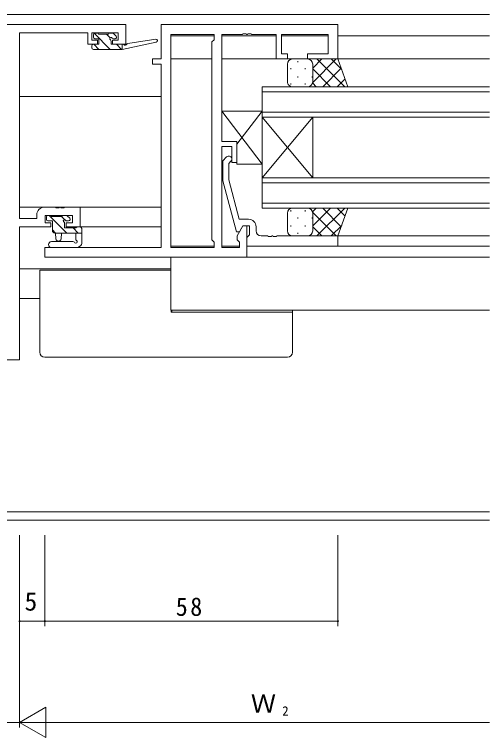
# Model space of a CAD drawing. Units: millimetres on the paper. Extents: x -420 to 373, y -297 to 267.
# Drawn here: x 136.3 to 230.3, y -26.5 to 116.5 of the extents above; entities that cross this region are included whole.
import ezdxf
from ezdxf.enums import TextEntityAlignment as Align

# ---------------------------------------------------------------- set-up
doc = ezdxf.new("R2010")
doc.units = ezdxf.units.MM
for name, color, linetype, lineweight in [('0-3_YKK_11', 7, 'Continuous', 9), ('0-4_YKK_12', 2, 'Continuous', 9), ('0-5_YKK_13', 4, 'Continuous', 9), ('0-6_YKK_D', 6, 'Continuous', 9)]:
    doc.layers.add(name, color=color, linetype=linetype, lineweight=lineweight)
doc.styles.add('ＭＳ ゴシック', font='')
doc.styles.get('ＭＳ ゴシック').set_extended_font_data('MS Gothic')

msp = doc.modelspace()

# ---------------------------------------------------------------- linework, layer by layer
at = {"layer": '0-3_YKK_11'}
for p, q in [((96.3, 114.485), (158.3, 114.485)), ((158.3, 114.485), (158.3, 110.585)), ((165.3, 114.485), (165.3, 107.685)), ((200.3, 114.485), (165.3, 114.485)), ((200.3, 107.685), (200.3, 114.485)), ((150.8, 112.855), (137.3, 112.855)), ((137.3, 112.855), (137.3, 76.115)), ((150.8, 110.585), (150.8, 112.855)), ((151.6, 112.855), (151.6, 111.385)), ((156.8, 112.855), (151.6, 112.855)), ((156.8, 111.385), (156.8, 112.855)), ((175.8, 112.555), (167.23, 112.555)), ((167.23, 112.555), (167.23, 70.415)), ((167.23, 112.555), (167.23, 70.415)), ((175.8, 111.485), (175.8, 112.555)), ((177.3, 91.385), (177.3, 112.555)), ((183.258, 112.555), (188.1, 112.555)), ((188.1, 112.555), (188.1, 107.685)), ((189.1, 112.555), (198.37, 112.555)), ((189.1, 108.685), (189.1, 112.555)), ((198.37, 112.555), (198.37, 108.685)), ((175.37, 111.055), (175.8, 111.485)), ((175.37, 71.915), (175.37, 111.055)), ((165.3, 106.685), (165.3, 70.415)), ((177.3, 70.415), (177.3, 90.385)), ((178.276, 88.311), (177.5, 87.535)), ((177.5, 87.535), (177.5, 83.59)), ((178.7, 87.038), (179.124, 87.462)), ((178.7, 83.748), (178.7, 87.038)), ((177.5, 83.59), (180.207, 73.487)), ((180.78, 75.987), (178.7, 83.748)), ((142.2, 78.385), (144.342, 78.385)), ((137.3, 76.115), (140.7, 76.115)), ((140.7, 76.115), (140.7, 76.885)), ((147.8, 76.755), (142.33, 76.755)), ((182.6, 75.987), (180.78, 75.987)), ((143.5, 74.485), (137.3, 74.485)), ((137.3, 74.485), (137.3, 48.185)), ((182.3, 68.485), (182.3, 74.685)), ((184.1, 73.687), (184.1, 74.487)), ((187.075, 72.567), (186.525, 72.567)), ((187.258, 72.687), (187.075, 72.567)), ((187.342, 72.687), (187.258, 72.687)), ((200.3, 72.687), (188.258, 72.687)), ((200.3, 70.687), (200.3, 72.687)), ((165.3, 70.415), (142.3, 70.415)), ((142.3, 70.415), (142.3, 68.485)), ((167.23, 70.415), (175.8, 70.415)), ((182.3, 70.687), (200.3, 70.687)), ((142.3, 68.485), (182.3, 68.485)), ((137.3, 48.185), (117.3, 48.185))]:
    msp.add_line(p, q, dxfattribs=at)
for points in [[(177.3, 112.555), (181.342, 112.555), (181.525, 112.675), (182.075, 112.675), (182.258, 112.555), (182.342, 112.555), (182.525, 112.675), (183.075, 112.675), (183.258, 112.555)], [(151.6, 111.385), (152.7, 111.385), (152.7, 110.585), (150.8, 110.585)], [(158.3, 110.585), (155.7, 110.585), (155.7, 111.385), (156.8, 111.385)], [(188.1, 107.685), (190.3, 107.685), (190.3, 108.685), (189.1, 108.685)], [(198.37, 108.685), (194.3, 108.685), (194.3, 107.685), (200.3, 107.685)], [(165.3, 107.685), (163.6, 107.685), (163.6, 106.685), (165.3, 106.685)], [(177.3, 90.385), (179.3, 90.385), (179.3, 87.185), (180.3, 87.185), (180.3, 91.385), (177.3, 91.385)], [(144.342, 78.385), (144.525, 78.265), (145.075, 78.265), (145.258, 78.385), (145.342, 78.385), (145.525, 78.265), (146.075, 78.265), (146.258, 78.385), (149.3, 78.385), (149.3, 74.485), (146.5, 74.485), (146.5, 75.285), (147.8, 75.285), (147.8, 76.755)], [(142.33, 76.755), (142.33, 75.285), (143.5, 75.285), (143.5, 74.485)], [(182.3, 74.685), (181.5, 74.685), (180.37, 72.728), (180.37, 71.915), (180.8, 71.485), (180.8, 70.415), (177.3, 70.415)], [(180.207, 73.487), (180.807, 73.487), (181.5, 74.687), (182.8, 74.687), (182.8, 72.887), (182.6, 72.687), (182.3, 72.387), (182.3, 70.687)], [(175.8, 70.415), (175.8, 71.485), (175.37, 71.915)], [(186.525, 72.567), (186.342, 72.687), (185.1, 72.687)], [(188.258, 72.687), (188.075, 72.567), (187.525, 72.567), (187.342, 72.687)]]:
    msp.add_lwpolyline(points, dxfattribs=at)
for centre, radius, start, end in [((178.7, 87.887), 0.6, 314.99998, 135), ((142.2, 76.885), 1.5, 90, 179.99998), ((182.6, 74.487), 1.5, 0, 89.99998), ((185.1, 73.687), 1, 180, 269.99998)]:
    msp.add_arc(centre, radius, start, end, dxfattribs=at)
at = {"layer": '0-4_YKK_12'}
for p, q in [((24.3, 116.485), (230.3, 116.485)), ((167.232, 112.285), (175.799, 112.285)), ((177.302, 112.285), (188.099, 112.285)), ((189.102, 112.285), (198.369, 112.285)), ((200.3, 112.285), (230.3, 112.285)), ((167.23, 107.685), (175.37, 107.685)), ((177.3, 107.685), (230.3, 107.685)), ((185.3, 102.185), (185.3, 96.185)), ((230.3, 102.185), (185.3, 102.185)), ((137.3, 100.285), (165.3, 100.285)), ((185.3, 101.185), (230.3, 101.185)), ((230.3, 97.185), (185.3, 97.185)), ((185.3, 84.185), (185.3, 96.185)), ((185.3, 96.185), (230.3, 96.185)), ((185.3, 84.185), (195.3, 96.185)), ((185.3, 96.185), (195.3, 84.185)), ((195.3, 84.185), (195.3, 96.185)), ((185.3, 84.185), (185.3, 78.185)), ((230.3, 84.185), (185.3, 84.185)), ((185.3, 83.185), (230.3, 83.185)), ((230.3, 79.185), (185.3, 79.185)), ((137.3, 78.385), (165.3, 78.385)), ((185.3, 78.185), (230.3, 78.185)), ((149, 74.485), (165.3, 74.485)), ((200, 72.685), (230.3, 72.685)), ((167.232, 70.685), (175.799, 70.685)), ((177.302, 70.685), (180.799, 70.685)), ((182.3, 70.685), (230.3, 70.685)), ((167.23, 68.485), (167.23, 57.985)), ((182, 68.485), (230.3, 68.485)), ((137.3, 66.185), (167.23, 66.185)), ((137.3, 60.306), (141.3, 60.306)), ((167.23, 57.985), (230.3, 57.985)), ((24.3, 18.115), (230.3, 18.115)), ((24.3, 16.485), (230.3, 16.485))]:
    msp.add_line(p, q, dxfattribs=at)
at = {"layer": '0-5_YKK_13'}
for p, q in [((151.9, 111.985), (151.9, 112.485)), ((152.07, 112.756), (155.24, 109.585)), ((152.2, 112.785), (152.7, 112.785)), ((153, 111.685), (152.2, 111.685)), ((152.9, 112.585), (154.9, 112.585)), ((153, 110.585), (153, 111.685)), ((154.485, 112.585), (155.216, 111.855)), ((155.1, 112.785), (155.7, 112.785)), ((156.2, 111.685), (155.861, 111.685)), ((155.912, 112.697), (156.412, 112.197)), ((158.712, 110.759), (164.254, 111.582)), ((151.6, 109.885), (151.6, 110.285)), ((151.9, 110.585), (153, 110.585)), ((151.995, 110.585), (152.995, 109.585)), ((155.4, 111.224), (155.4, 110.585)), ((155.4, 110.585), (157.598, 110.585)), ((156.485, 110.585), (157.485, 109.585)), ((157.598, 109.585), (164.359, 110.992)), ((157.598, 110.585), (157.685, 110.599)), ((157.598, 109.585), (157.598, 110.585)), ((151.9, 109.585), (157.598, 109.585)), ((191.3, 107.685), (194.3, 107.685)), ((192.38, 107.265), (192.38, 107.065)), ((199.959, 107.685), (195.3, 103.026)), ((197.13, 107.685), (195.3, 105.854)), ((201.648, 102.185), (196.148, 107.685)), ((201.036, 105.625), (198.976, 107.685)), ((190.3, 103.184), (190.3, 106.685)), ((190.965, 105.85), (190.965, 105.65)), ((193.795, 105.85), (193.795, 105.65)), ((195.21, 107.099), (195.21, 107.065)), ((195.3, 106.685), (195.3, 103.185)), ((200.955, 105.852), (197.287, 102.185)), ((198.819, 102.185), (195.3, 105.704)), ((192.38, 104.235), (192.38, 104.035)), ((195.21, 104.235), (195.21, 104.035)), ((201.699, 103.768), (200.116, 102.185)), ((190.965, 102.82), (190.965, 102.62)), ((194.3, 102.185), (191.3, 102.185)), ((193.795, 102.82), (193.795, 102.62)), ((194.3, 102.185), (202.264, 102.185)), ((195.991, 102.185), (195.3, 102.875)), ((177.3, 97.385), (177.3, 91.385)), ((185.3, 86.885), (177.3, 97.385)), ((185.3, 97.385), (177.3, 97.385)), ((185.3, 97.385), (180.3, 90.823)), ((185.3, 86.885), (185.3, 97.385)), ((180.3, 86.885), (185.3, 86.885)), ((190.965, 77.55), (190.965, 77.75)), ((194.3, 78.185), (191.3, 78.185)), ((193.795, 77.55), (193.795, 77.75)), ((198.819, 78.185), (195.3, 74.666)), ((195.991, 78.185), (195.3, 77.494)), ((199.959, 72.685), (195.3, 77.344)), ((201.648, 78.185), (196.148, 72.685)), ((200.955, 74.518), (197.287, 78.185)), ((201.699, 76.602), (200.116, 78.185)), ((142.6, 75.955), (142.6, 76.455)), ((142.9, 76.755), (143.4, 76.755)), ((143.169, 76.755), (146.669, 73.255)), ((143.6, 76.555), (145.7, 76.555)), ((145.614, 76.555), (146.276, 75.893)), ((145.9, 76.755), (146.5, 76.755)), ((146.712, 76.667), (147.212, 76.167)), ((190.3, 77.186), (190.3, 73.685)), ((192.38, 76.135), (192.38, 76.335)), ((195.21, 76.135), (195.21, 76.335)), ((195.3, 73.685), (195.3, 77.185)), ((143.8, 75.655), (142.9, 75.655)), ((143.8, 73.755), (143.8, 75.655)), ((146.2, 75.194), (146.2, 74.255)), ((147, 75.655), (146.661, 75.655)), ((148.7, 74.455), (149.3, 74.455)), ((190.965, 74.52), (190.965, 74.72)), ((193.795, 74.52), (193.795, 74.72)), ((197.13, 72.685), (195.3, 74.515)), ((201.036, 74.744), (198.976, 72.685)), ((143.8, 73.879), (144.424, 73.255)), ((149.6, 73.255), (144.3, 73.255)), ((144.4, 73.255), (144.502, 72.111)), ((145.6, 73.255), (145.498, 72.111)), ((146.2, 74.255), (148.5, 74.255)), ((147.914, 74.255), (148.914, 73.255)), ((148.4, 72.075), (148.4, 73.255)), ((149.6, 74.155), (149.6, 71.192)), ((192.38, 73.105), (192.38, 73.305)), ((195.21, 73.27), (195.21, 73.305)), ((147.864, 71.585), (143.616, 71.585)), ((191.3, 72.685), (194.3, 72.685)), ((148.795, 70.385), (143.616, 70.385)), ((148.985, 70.453), (149.416, 70.805)), ((141.3, 65.885), (142.3, 65.885)), ((141.3, 49.685), (141.3, 65.885)), ((142.3, 65.885), (167.23, 65.885)), ((167.3, 57.985), (167.3, 57.585)), ((167.3, 57.585), (190.3, 57.585)), ((191.3, 57.585), (191.3, 49.685)), ((190.3, 48.685), (142.3, 48.685))]:
    msp.add_line(p, q, dxfattribs=at)
for points in [[(202.264, 102.185), (200.3, 107.685), (194.3, 107.685)], [(177.3, 91.385), (180.3, 91.385), (180.3, 86.885)], [(194.3, 78.185), (202.264, 78.185), (200.3, 72.685), (194.3, 72.685)], [(167.397, 57.585), (167.421, 57.686), (167.445, 57.985)], [(190.3, 57.585), (191.3, 57.585), (191.3, 57.985)]]:
    msp.add_lwpolyline(points, dxfattribs=at)
for centre, radius, start, end in [((152.2, 112.485), 0.3, 90, 180), ((152.2, 111.985), 0.3, 180, 270), ((152.7, 112.585), 0.2, 0, 90), ((155.1, 112.585), 0.2, 90, 180), ((155.4, 111.685), 0.25, 33.05573, 236.94426), ((155.861, 111.985), 0.3, 213.05573, 270), ((155.7, 112.485), 0.3, 44.99998, 90), ((156.2, 111.985), 0.3, 270, 44.99998), ((164.298, 111.285), 0.3, 281.7498, 98.44934), ((151.9, 110.285), 0.3, 90, 180), ((155.1, 111.224), 0.3, 0, 56.94426), ((157.733, 110.303), 0.3, 39.19753, 99.19753), ((158.198, 110.682), 0.3, 219.19753, 338.44934), ((158.756, 110.462), 0.3, 98.44934, 158.44934), ((151.9, 109.885), 0.3, 180, 270), ((191.3, 106.685), 1, 89.99989, 179.99989), ((194.3, 106.685), 1, 359.99989, 89.99989), ((191.3, 103.185), 1, 179.99989, 269.99989), ((194.3, 103.185), 1, 269.99989, 359.99989), ((191.3, 77.185), 1, 90.00023, 180.00023), ((194.3, 77.185), 1, 0.00023, 90.00023), ((142.9, 76.455), 0.3, 90, 180), ((142.9, 75.955), 0.3, 180, 270), ((143.4, 76.555), 0.2, 0, 90), ((145.9, 76.555), 0.2, 90, 180), ((146.2, 75.655), 0.25, 33.05573, 236.94426), ((146.661, 75.955), 0.3, 213.05573, 270), ((146.5, 76.455), 0.3, 44.99998, 90), ((147, 75.955), 0.3, 270, 44.99998), ((145.9, 75.194), 0.3, 0, 56.94426), ((148.7, 74.255), 0.2, 89.99998, 180), ((149.3, 74.155), 0.3, 0, 90), ((144.3, 73.755), 0.5, 180, 270), ((191.3, 73.685), 1, 180.00023, 270.00023), ((194.3, 73.685), 1, 270.00023, 0.00023), ((143.616, 70.985), 0.6, 90, 270), ((145, 72.155), 0.5, 185.09206, 354.90793), ((147.864, 71.285), 0.3, 26.74368, 90), ((148.4, 71.555), 0.3, 206.74368, 59.99998), ((148.7, 72.075), 0.3, 180, 239.99998), ((148.795, 70.685), 0.3, 270, 309.23453), ((149.1, 71.192), 0.5, 309.23453, 0), ((142.3, 49.685), 1, 180, 270), ((190.3, 49.685), 1, 270, 0)]:
    msp.add_arc(centre, radius, start, end, dxfattribs=at)
at = {"layer": '0-6_YKK_D'}
for p, q in [((137.3, 13.485), (137.3, -4.515)), ((137.3, 13.485), (137.3, -24.515)), ((137.3, 13.485), (137.3, -24.515)), ((142.3, 13.485), (142.3, -4.515)), ((142.3, 13.485), (142.3, -4.515)), ((200.3, 13.485), (200.3, -4.515)), ((142.3, -3.515), (137.3, -3.515)), ((142.3, -3.515), (200.3, -3.515)), ((137.3, -23.515), (142.496, -20.515)), ((142.496, -26.515), (142.496, -20.515)), ((117.3, -23.515), (137.3, -23.515)), ((137.3, -23.515), (142.496, -26.515)), ((137.3, -23.515), (147.692, -23.515)), ((143.3, -23.515), (230.3, -23.515))]:
    msp.add_line(p, q, dxfattribs=at)
for centre, start, end in [((137.3, -3.515), 0, 180), ((137.3, -3.515), 180, 0), ((142.3, -3.515), 0, 180), ((142.3, -3.515), 0, 180), ((142.3, -3.515), 180, 0), ((142.3, -3.515), 180, 0), ((200.3, -3.515), 0, 180), ((200.3, -3.515), 180, 0)]:
    msp.add_arc(centre, 0.106, start, end, dxfattribs=at)

# ---------------------------------------------------------------- texts
at = {"layer": '0-6_YKK_D', "color": 3, "style": 'ＭＳ ゴシック'}
for s, p in [('5', (138.289, -2.515)), ('Ｗ', (183.048, -22.715))]:
    msp.add_text(s, height=3.666, dxfattribs=at).set_placement(p, align=Align.BOTTOM_LEFT)
at = {"layer": '0-6_YKK_D', "color": 4, "style": 'ＭＳ ゴシック'}
msp.add_text('2', height=1.833, dxfattribs=at).set_placement((189.285, -22.715), align=Align.BOTTOM_LEFT)
at = {"layer": '0-6_YKK_D', "color": 3, "insert": (168.206, -2.515), "char_height": 3.666, "attachment_point": 7, "style": 'ＭＳ ゴシック'}
msp.add_mtext('\\T1.21;\\W0.95;58', dxfattribs=at)

doc.saveas('drawing.dxf')
